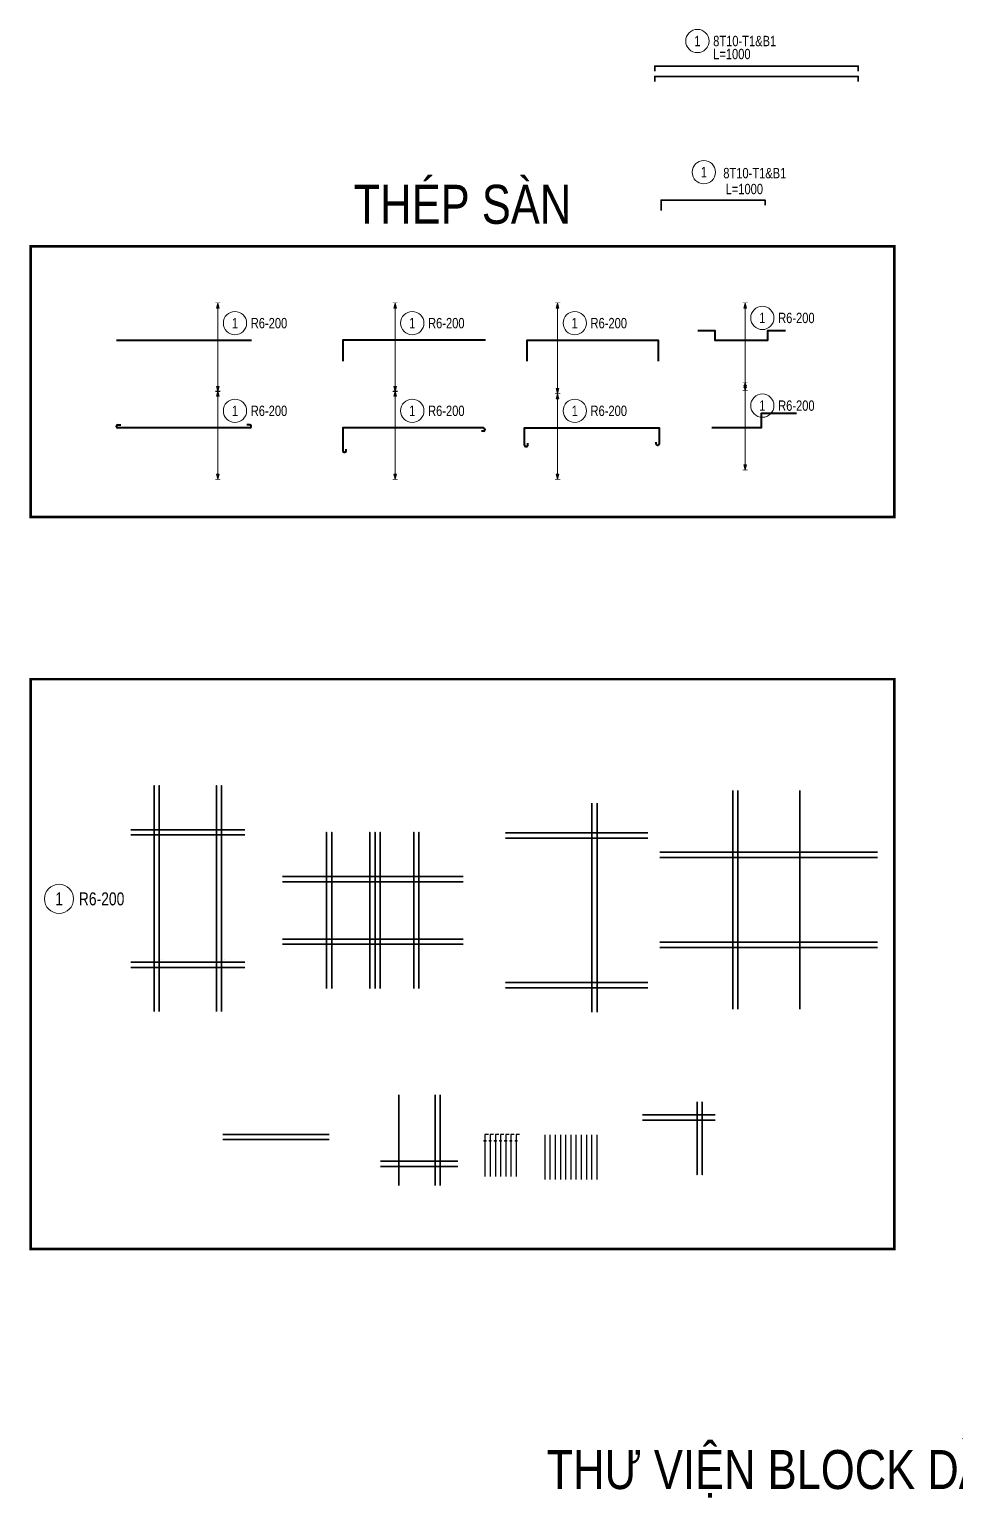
# Model space of a CAD drawing. Header units: millimetres. Extents: x 925681 to 1410834, y 71669 to 296428.
# Drawn here: x 1035284 to 1053114, y 268179 to 296428 of the extents above; entities that cross this region are included whole.
import ezdxf
from ezdxf.enums import TextEntityAlignment as Align

# ---------------------------------------------------------------- set-up
doc = ezdxf.new("R2010")
doc.units = ezdxf.units.MM
doc.header["$LTSCALE"] = 100
for name, color, linetype, lineweight in [('Ap0001_Statistic', 161, 'Continuous', 15), ('Ap0202_T', 141, 'Continuous', 25), ('Ap0312_Kh', 253, 'Continuous', 15), ('Ap0314_Kh', 253, 'Continuous', 15), ('Ap0315_FL', 145, 'Continuous', 13), ('Ap0402_Reinf.S', 6, 'Continuous', 35), ('Ap0404_Reinf.slab', 5, 'Continuous', 40), ('Ap0406_RT_Slab', 71, 'Continuous', 20), ('Ap0601_Tendon_X', 20, 'Continuous', 50)]:
    doc.layers.add(name, color=color, linetype=linetype, lineweight=lineweight)
doc.layers.add('ReinFY', color=6, linetype='Continuous')
doc.styles.add('Ap_text ghi chu', font='1.shx', dxfattribs={"width": 0.8, "height": 250})
doc.styles.add('Ap_vn_vni.shx', font='vn_vni.shx', dxfattribs={"width": 0.8})
doc.styles.add('Ap_Vni-helve', font='', dxfattribs={"width": 0.8, "height": 1})
doc.styles.get('Ap_Vni-helve').set_extended_font_data('VNI-Helve')

# ---------------------------------------------------------------- blocks, each defined once
blk = doc.blocks.new('*U952')
for p, q in [((0, 0), (0, 0)), ((1200, 0), (1200, 0))]:
    blk.add_line(p, q)
at = {"layer": 'Ap0312_Kh'}
blk.add_circle((-1979, 1170), 280, dxfattribs=at)
at = {"layer": 'Ap0402_Reinf.S', "color": 6}
for p, q in [((-600, 2500), (1600, 2500)), ((-600, 2400), (1600, 2400)), ((-600, -50), (1600, -50)), ((-600, -150), (1600, -150))]:
    blk.add_line(p, q, dxfattribs=at)
for points in [[(-150, 3350), (-150, 3350), (-150, -1000)], [(-50, 3350), (-50, 3350), (-50, -1000)], [(1050, 3350), (1050, 3350), (1050, -1000)], [(1150, 3350), (1150, 3350), (1150, -1000)]]:
    blk.add_lwpolyline(points, dxfattribs=at)
at = {"layer": 'Ap0202_T', "style": 'Ap_vn_vni.shx', "width": 0.8}
blk.add_attdef('1', text='', height=250, dxfattribs=at).set_placement((-1978, 1170), align=Align.MIDDLE_CENTER)
at = {"layer": 'Ap0406_RT_Slab', "style": 'Ap_vn_vni.shx', "width": 0.8, "flags": 8}
blk.add_attdef('2', text='', height=250, dxfattribs=at).set_placement((-1599, 1170), align=Align.MIDDLE_LEFT)
blk = doc.blocks.new('*U953')
blk.add_line((0, 0), (0, 0))
at = {"layer": 'Ap0402_Reinf.S', "color": 6}
for p, q in [((-1000, 1150), (2480, 1150)), ((-1000, 1050), (2480, 1050)), ((-1000, -50), (2480, -50)), ((-1000, -150), (2480, -150))]:
    blk.add_line(p, q, dxfattribs=at)
for points in [[(-150, 2000), (-150, 2000), (-150, -1000)], [(-50, 2000), (-50, 2000), (-50, -1000)], [(684, 2000), (684, 2000), (684, -1000)], [(784, 2000), (784, 2000), (784, -1000)], [(884, 2000), (884, 2000), (884, -1000)], [(1530, 2000), (1530, 2000), (1530, -1000)], [(1630, 2000), (1630, 2000), (1630, -1000)]]:
    blk.add_lwpolyline(points, dxfattribs=at)
blk = doc.blocks.new('*U344')
at = {"layer": 'Ap0402_Reinf.S', "linetype": 'ByBlock'}
for p, q in [((800, 3400), (800, -620)), ((900, 3400), (900, -620))]:
    blk.add_line(p, q, dxfattribs=at)
for points in [[(1880, 2830), (-860, 2830), (-860, 2830), (-860, 2830)], [(1880, 2730), (-860, 2730), (-860, 2730), (-860, 2730)], [(1880, -50), (-860, -50), (-860, -50), (-860, -50)], [(1880, -150), (-860, -150), (-860, -150), (-860, -150)]]:
    blk.add_lwpolyline(points, dxfattribs=at)
blk = doc.blocks.new('*U345')
at = {"layer": 'Ap0402_Reinf.S', "linetype": 'ByBlock'}
for p, q in [((-1000, 150), (400, 150)), ((-1000, 50), (400, 50))]:
    blk.add_line(p, q, dxfattribs=at)
for points in [[(50, 400), (50, -1000), (50, -1000), (50, -1000)], [(150, 400), (150, -1000), (150, -1000), (150, -1000)]]:
    blk.add_lwpolyline(points, dxfattribs=at)
blk = doc.blocks.new('*U346')
at = {"layer": 'Ap0402_Reinf.S', "color": 6}
for p, q in [((0, 100), (2042, 100)), ((0, 0), (2042, 0))]:
    blk.add_line(p, q, dxfattribs=at)
blk = doc.blocks.new('*U348')
at = {"layer": 'Ap0402_Reinf.S'}
for points in [[(-50, -1520), (-50, 230)], [(650, -1520), (650, 230)], [(750, -1520), (750, 230)], [(-400, -1050), (1090, -1050)], [(-400, -1150), (1090, -1150)]]:
    blk.add_lwpolyline(points, dxfattribs=at)
blk = doc.blocks.new('*U347')
at = {"layer": 'Ap0402_Reinf.S'}
for points in [[(-150, -1340), (-150, 2870)], [(-50, -1340), (-50, 2870)], [(1140, -1340), (1140, 2870)], [(-1550, 1680), (2640, 1680)], [(-1550, 1580), (2640, 1580)], [(-1550, -50), (2640, -50)], [(-1550, -150), (2640, -150)]]:
    blk.add_lwpolyline(points, dxfattribs=at)
blk = doc.blocks.new('Moc')
at = {"layer": 'Ap0315_FL', "linetype": 'Continuous'}
h = blk.add_hatch(dxfattribs=at)
h.set_pattern_fill('ANSI31', color=256, scale=50, style=0)
h.set_pattern_definition([(45, (-447804.749, -236375.959), (-4.41941738, 4.41941738), [])])
h.paths.add_polyline_path([(25, 18), (25, 28), (-25, 28, 0.6), (-25, 18)])
blk.add_line((0, 18), (0, 0), dxfattribs=at)
blk.add_lwpolyline([(25, 18), (-25, 18, -0.6), (-25, 28), (25, 28), (25, 18)], format="xyb", dxfattribs=at)
blk = doc.blocks.new('*U936')
at = {"xscale": 0.8, "yscale": 0.8, "zscale": 0.8}
blk.add_blockref('Moc', (0, -14.4), dxfattribs=at)
at = {"layer": 'Defpoints', "lineweight": 90, "style": 'Ap_text ghi chu', "width": 0.8, "flags": 1}
for tag, p in [('VITRI', (33.5, 20)), ('TYPE', (33.5, 0)), ('SH', (33.5, -20))]:
    blk.add_attdef(tag, p, '', height=10, dxfattribs=at)
blk = doc.blocks.new('*U957')
at = {"lineweight": 90}
for p in [(0, 0), (100, 0), (200, 0), (300, 0), (400, 0), (500, 0), (600, 0)]:
    blk.add_blockref('*U936', p, dxfattribs=at)
blk = doc.blocks.new('*U357')
at = {"layer": 'ReinFY', "linetype": 'ByBlock'}
for points in [[(65, 0), (0, 0), (0, 0), (0, -810)], [(165, 0), (100, 0), (100, 0), (100, -810)], [(265, 0), (200, 0), (200, 0), (200, -810)], [(365, 0), (300, 0), (300, 0), (300, -810)], [(465, 0), (400, 0), (400, 0), (400, -810)], [(565, 0), (500, 0), (500, 0), (500, -810)], [(665, 0), (600, 0), (600, 0), (600, -810)]]:
    blk.add_lwpolyline(points, dxfattribs=at)
blk = doc.blocks.new('*U356')
at = {"layer": 'ReinFY', "linetype": 'ByBlock'}
for p, q in [((0, 0), (0, 0)), ((0, 0), (0, -860)), ((100, 0), (100, -860)), ((200, 0), (200, -860)), ((300, 0), (300, -860)), ((400, 0), (400, -860)), ((500, 0), (500, -860)), ((600, 0), (600, -860)), ((700, 0), (700, -860)), ((800, 0), (800, -860)), ((900, 0), (900, -860)), ((1000, 0), (1000, -860))]:
    blk.add_line(p, q, dxfattribs=at)
blk = doc.blocks.new('*U1056')
at = {"layer": 'Ap0312_Kh'}
h = blk.add_hatch(color=256, dxfattribs=at)
h.paths.add_polyline_path([(0, 620), (25, 620), (0, 720)])
h.paths.add_polyline_path([(0, 720), (-25, 620), (0, 620)])
h = blk.add_hatch(color=256, dxfattribs=at)
h.paths.add_polyline_path([(0, -890), (25, -890), (0, -990)])
h.paths.add_polyline_path([(0, -990), (-25, -890), (0, -890)])
blk.add_line((-1950, 0), (650, 0))
blk.add_line((0, 720), (0, -990), dxfattribs=at)
at = {"layer": 'Ap0312_Kh', "const_width": 10}
for points in [[(50, 720), (-50, 720)], [(50, -990), (-50, -990)]]:
    blk.add_lwpolyline(points, dxfattribs=at)
at = {"layer": 'Ap0312_Kh'}
for points in [[(25, 620), (0, 720), (-25, 620)], [(25, -890), (0, -990), (-25, -890)]]:
    blk.add_lwpolyline(points, close=True, dxfattribs=at)
at = {"layer": 'Ap0312_Kh', "const_width": 15}
blk.add_lwpolyline([(-7, 0, 1), (8, 0, 1)], format="xyb", close=True, dxfattribs=at)
at = {"layer": 'Ap0312_Kh'}
blk.add_circle((330, 330), 224, dxfattribs=at)
at = {"layer": 'Ap0202_T', "style": 'Ap_vn_vni.shx', "width": 0.8}
blk.add_attdef('1', text='', height=200, dxfattribs=at).set_placement((331, 330), align=Align.MIDDLE_CENTER)
at = {"layer": 'Ap0406_RT_Slab', "style": 'Ap_vn_vni.shx', "width": 0.8, "flags": 8}
blk.add_attdef('2', text='', height=200, dxfattribs=at).set_placement((634, 330), align=Align.MIDDLE_LEFT)
blk = doc.blocks.new('*U1057')
at = {"layer": 'Ap0312_Kh'}
h = blk.add_hatch(color=256, dxfattribs=at)
h.paths.add_polyline_path([(0, 620), (25, 620), (0, 720)])
h.paths.add_polyline_path([(0, 720), (-25, 620), (0, 620)])
h = blk.add_hatch(color=256, dxfattribs=at)
h.paths.add_polyline_path([(0, -890), (25, -890), (0, -990)])
h.paths.add_polyline_path([(0, -990), (-25, -890), (0, -890)])
blk.add_lwpolyline([(1735, 0), (1735, 0, 0.414214), (1735, 0), (-1005, 0), (-1005, -400)], format="xyb")
blk.add_line((0, -990), (0, 720), dxfattribs=at)
at = {"layer": 'Ap0312_Kh', "const_width": 10}
for points in [[(50, 720), (-50, 720)], [(50, -990), (-50, -990)]]:
    blk.add_lwpolyline(points, dxfattribs=at)
at = {"layer": 'Ap0312_Kh'}
for points in [[(25, 620), (0, 720), (-25, 620)], [(25, -890), (0, -990), (-25, -890)]]:
    blk.add_lwpolyline(points, close=True, dxfattribs=at)
at = {"layer": 'Ap0312_Kh', "const_width": 15}
blk.add_lwpolyline([(-7, 0, 1), (8, 0, 1)], format="xyb", close=True, dxfattribs=at)
at = {"layer": 'Ap0312_Kh'}
blk.add_circle((330, 330), 224, dxfattribs=at)
at = {"layer": 'Ap0202_T', "style": 'Ap_vn_vni.shx', "width": 0.8, "flags": 8}
blk.add_attdef('1', text='', height=200, dxfattribs=at).set_placement((328, 330), align=Align.MIDDLE_CENTER)
at = {"layer": 'Ap0406_RT_Slab', "style": 'Ap_vn_vni.shx', "width": 0.8, "flags": 8}
blk.add_attdef('2', text='', height=200, dxfattribs=at).set_placement((634, 330), align=Align.MIDDLE_LEFT)
blk = doc.blocks.new('*U1058')
at = {"layer": 'Ap0312_Kh'}
h = blk.add_hatch(color=256, dxfattribs=at)
h.paths.add_polyline_path([(0, 620), (25, 620), (0, 720)])
h.paths.add_polyline_path([(0, 720), (-25, 620), (0, 620)])
h = blk.add_hatch(color=256, dxfattribs=at)
h.paths.add_polyline_path([(0, -930), (25, -930), (0, -1030)])
h.paths.add_polyline_path([(0, -1030), (-25, -930), (0, -930)])
blk.add_lwpolyline([(-585, -400), (-585, 0), (1935, 0), (1935, -400)])
blk.add_line((0, 720), (0, -1030), dxfattribs=at)
at = {"layer": 'Ap0312_Kh', "const_width": 10}
for points in [[(50, 720), (-50, 720)], [(50, -1030), (-50, -1030)]]:
    blk.add_lwpolyline(points, dxfattribs=at)
at = {"layer": 'Ap0312_Kh'}
for points in [[(25, 620), (0, 720), (-25, 620)], [(25, -930), (0, -1030), (-25, -930)]]:
    blk.add_lwpolyline(points, close=True, dxfattribs=at)
at = {"layer": 'Ap0312_Kh', "const_width": 15}
blk.add_lwpolyline([(-7, 0, 1), (8, 0, 1)], format="xyb", close=True, dxfattribs=at)
at = {"layer": 'Ap0312_Kh'}
blk.add_circle((330, 330), 224, dxfattribs=at)
at = {"layer": 'Ap0202_T', "style": 'Ap_vn_vni.shx', "width": 0.8, "flags": 8}
blk.add_attdef('1', text='', height=200, dxfattribs=at).set_placement((328, 330), align=Align.MIDDLE_CENTER)
at = {"layer": 'Ap0406_RT_Slab', "style": 'Ap_vn_vni.shx', "width": 0.8, "flags": 8}
blk.add_attdef('2', text='', height=200, dxfattribs=at).set_placement((634, 330), align=Align.MIDDLE_LEFT)
blk = doc.blocks.new('*U1061')
at = {"layer": 'Ap0312_Kh'}
h = blk.add_hatch(color=256, dxfattribs=at)
h.paths.add_polyline_path([(0, 560), (25, 560), (0, 660)])
h.paths.add_polyline_path([(0, 660), (-25, 560), (0, 560)])
h = blk.add_hatch(color=256, dxfattribs=at)
h.paths.add_polyline_path([(0, -890), (25, -890), (0, -990)])
h.paths.add_polyline_path([(0, -990), (-25, -890), (0, -890)])
for p, q in [((1895, -310), (1895, -275)), ((-610, -355), (-600, -355)), ((-575, -330), (-575, -295)), ((1930, -335), (1920, -335))]:
    blk.add_line(p, q)
blk.add_lwpolyline([(-635, -330), (-635, 0), (1955, 0), (1955, -310)])
for centre, start, end in [((-610, -330), 180, 270), ((-600, -330), 270, 0), ((1920, -310), 180, 270), ((1930, -310), 270, 0)]:
    blk.add_arc(centre, 25, start, end)
blk.add_line((0, 660), (0, -990), dxfattribs=at)
at = {"layer": 'Ap0312_Kh', "const_width": 10}
for points in [[(50, 660), (-50, 660)], [(50, -990), (-50, -990)]]:
    blk.add_lwpolyline(points, dxfattribs=at)
at = {"layer": 'Ap0312_Kh'}
for points in [[(25, 560), (0, 660), (-25, 560)], [(25, -890), (0, -990), (-25, -890)]]:
    blk.add_lwpolyline(points, close=True, dxfattribs=at)
at = {"layer": 'Ap0312_Kh', "const_width": 15}
blk.add_lwpolyline([(-7, 0, 1), (8, 0, 1)], format="xyb", close=True, dxfattribs=at)
at = {"layer": 'Ap0312_Kh'}
blk.add_circle((330, 330), 224, dxfattribs=at)
at = {"layer": 'Ap0202_T', "style": 'Ap_vn_vni.shx', "width": 0.8, "flags": 8}
blk.add_attdef('1', text='', height=200, dxfattribs=at).set_placement((331, 330), align=Align.MIDDLE_CENTER)
at = {"layer": 'Ap0406_RT_Slab', "style": 'Ap_vn_vni.shx', "width": 0.8, "flags": 8}
blk.add_attdef('2', text='', height=200, dxfattribs=at).set_placement((634, 330), align=Align.MIDDLE_LEFT)
blk = doc.blocks.new('*U1059')
at = {"layer": 'Ap0312_Kh'}
h = blk.add_hatch(color=256, dxfattribs=at)
h.paths.add_polyline_path([(0, 610), (25, 610), (0, 710)])
h.paths.add_polyline_path([(0, 710), (-25, 610), (0, 610)])
h = blk.add_hatch(color=256, dxfattribs=at)
h.paths.add_polyline_path([(0, -890), (25, -890), (0, -990)])
h.paths.add_polyline_path([(0, -990), (-25, -890), (0, -890)])
for p, q in [((-1950, 25), (-1950, 35)), ((-1925, 60), (-1870, 60)), ((615, 0), (-1925, 0)), ((615, 60), (560, 60)), ((640, 25), (640, 35))]:
    blk.add_line(p, q)
for centre, start, end in [((-1925, 35), 90, 180), ((-1925, 25), 180, 270), ((615, 35), 0, 90), ((615, 25), 270, 0)]:
    blk.add_arc(centre, 25, start, end)
blk.add_line((0, 710), (0, -990), dxfattribs=at)
at = {"layer": 'Ap0312_Kh', "const_width": 10}
for points in [[(50, 710), (-50, 710)], [(50, -990), (-50, -990)]]:
    blk.add_lwpolyline(points, dxfattribs=at)
at = {"layer": 'Ap0312_Kh'}
for points in [[(25, 610), (0, 710), (-25, 610)], [(25, -890), (0, -990), (-25, -890)]]:
    blk.add_lwpolyline(points, close=True, dxfattribs=at)
at = {"layer": 'Ap0312_Kh', "const_width": 15}
blk.add_lwpolyline([(-7, 0, 1), (8, 0, 1)], format="xyb", close=True, dxfattribs=at)
at = {"layer": 'Ap0312_Kh'}
blk.add_circle((330, 330), 224, dxfattribs=at)
at = {"layer": 'Ap0202_T', "style": 'Ap_vn_vni.shx', "width": 0.8, "flags": 8}
blk.add_attdef('1', text='', height=200, dxfattribs=at).set_placement((331, 330), align=Align.MIDDLE_CENTER)
at = {"layer": 'Ap0406_RT_Slab', "style": 'Ap_vn_vni.shx', "width": 0.8, "flags": 8}
blk.add_attdef('2', text='', height=200, dxfattribs=at).set_placement((634, 330), align=Align.MIDDLE_LEFT)
blk = doc.blocks.new('*U1084')
at = {"layer": 'Ap0312_Kh'}
h = blk.add_hatch(color=256, dxfattribs=at)
h.paths.add_polyline_path([(0, 620), (25, 620), (0, 720)])
h.paths.add_polyline_path([(0, 720), (-25, 620), (0, 620)])
h = blk.add_hatch(color=256, dxfattribs=at)
h.paths.add_polyline_path([(0, -870), (25, -870), (0, -970)])
h.paths.add_polyline_path([(0, -970), (-25, -870), (0, -870)])
blk.add_lwpolyline([(-915, 190), (-585, 190), (-585, 0), (435, 0), (435, 190), (775, 190)])
blk.add_line((0, 720), (0, -970), dxfattribs=at)
at = {"layer": 'Ap0312_Kh', "const_width": 10}
for points in [[(50, 720), (-50, 720)], [(50, -970), (-50, -970)]]:
    blk.add_lwpolyline(points, dxfattribs=at)
at = {"layer": 'Ap0312_Kh'}
for points in [[(25, 620), (0, 720), (-25, 620)], [(25, -870), (0, -970), (-25, -870)]]:
    blk.add_lwpolyline(points, close=True, dxfattribs=at)
at = {"layer": 'Ap0312_Kh', "const_width": 15}
blk.add_lwpolyline([(7, 0, -1), (-8, 0, -1)], format="xyb", close=True, dxfattribs=at)
at = {"layer": 'Ap0312_Kh'}
blk.add_circle((330, 430), 224, dxfattribs=at)
at = {"layer": 'Ap0202_T', "style": 'Ap_vn_vni.shx', "width": 0.8, "flags": 8}
blk.add_attdef('1', text='', height=200, dxfattribs=at).set_placement((328, 430), align=Align.MIDDLE_CENTER)
at = {"layer": 'Ap0406_RT_Slab', "style": 'Ap_vn_vni.shx', "width": 0.8, "flags": 8}
blk.add_attdef('2', text='', height=200, dxfattribs=at).set_placement((634, 430), align=Align.MIDDLE_LEFT)
blk = doc.blocks.new('*U1085')
at = {"layer": 'Ap0312_Kh'}
h = blk.add_hatch(color=256, dxfattribs=at)
h.paths.add_polyline_path([(0, 780), (25, 780), (0, 880)])
h.paths.add_polyline_path([(0, 880), (-25, 780), (0, 780)])
h = blk.add_hatch(color=256, dxfattribs=at)
h.paths.add_polyline_path([(0, -710), (25, -710), (0, -810)])
h.paths.add_polyline_path([(0, -810), (-25, -710), (0, -710)])
blk.add_lwpolyline([(985, 280), (305, 280), (305, 0), (-645, 0)])
blk.add_line((0, 880), (0, -810), dxfattribs=at)
at = {"layer": 'Ap0312_Kh', "const_width": 10}
for points in [[(50, 880), (-50, 880)], [(50, -810), (-50, -810)]]:
    blk.add_lwpolyline(points, dxfattribs=at)
at = {"layer": 'Ap0312_Kh'}
for points in [[(25, 780), (0, 880), (-25, 780)], [(25, -710), (0, -810), (-25, -710)]]:
    blk.add_lwpolyline(points, close=True, dxfattribs=at)
at = {"layer": 'Ap0312_Kh', "const_width": 15}
blk.add_lwpolyline([(-7, 0, 1), (8, 0, 1)], format="xyb", close=True, dxfattribs=at)
at = {"layer": 'Ap0312_Kh'}
blk.add_circle((330, 430), 224, dxfattribs=at)
at = {"layer": 'Ap0202_T', "style": 'Ap_vn_vni.shx', "width": 0.8, "flags": 8}
blk.add_attdef('1', text='', height=200, dxfattribs=at).set_placement((328, 430), align=Align.MIDDLE_CENTER)
at = {"layer": 'Ap0406_RT_Slab', "style": 'Ap_vn_vni.shx', "width": 0.8, "flags": 8}
blk.add_attdef('2', text='', height=200, dxfattribs=at).set_placement((634, 430), align=Align.MIDDLE_LEFT)
blk = doc.blocks.new('*U1060')
at = {"layer": 'Ap0312_Kh'}
h = blk.add_hatch(color=256, dxfattribs=at)
h.paths.add_polyline_path([(0, 610), (25, 610), (0, 710)])
h.paths.add_polyline_path([(0, 710), (-25, 610), (0, 610)])
h = blk.add_hatch(color=256, dxfattribs=at)
h.paths.add_polyline_path([(0, -890), (25, -890), (0, -990)])
h.paths.add_polyline_path([(0, -990), (-25, -890), (0, -890)])
for p, q in [((1700, -60), (1665, -60)), ((1725, -25), (1725, -35)), ((-980, -465), (-970, -465)), ((-945, -440), (-945, -405))]:
    blk.add_line(p, q)
blk.add_lwpolyline([(1700, 0), (1700, 0, 0.414214), (1700, 0), (-1005, 0), (-1005, -440)], format="xyb")
for centre, start, end in [((1700, -25), 0, 90), ((1700, -35), 270, 0), ((-980, -440), 180, 270), ((-970, -440), 270, 0)]:
    blk.add_arc(centre, 25, start, end)
blk.add_line((0, 710), (0, -990), dxfattribs=at)
at = {"layer": 'Ap0312_Kh', "const_width": 10}
for points in [[(50, 710), (-50, 710)], [(50, -990), (-50, -990)]]:
    blk.add_lwpolyline(points, dxfattribs=at)
at = {"layer": 'Ap0312_Kh'}
for points in [[(25, 610), (0, 710), (-25, 610)], [(25, -890), (0, -990), (-25, -890)]]:
    blk.add_lwpolyline(points, close=True, dxfattribs=at)
at = {"layer": 'Ap0312_Kh', "const_width": 15}
blk.add_lwpolyline([(-7, 0, 1), (8, 0, 1)], format="xyb", close=True, dxfattribs=at)
at = {"layer": 'Ap0312_Kh'}
blk.add_circle((330, 330), 224, dxfattribs=at)
at = {"layer": 'Ap0202_T', "style": 'Ap_vn_vni.shx', "width": 0.8, "flags": 8}
blk.add_attdef('1', text='', height=200, dxfattribs=at).set_placement((328, 330), align=Align.MIDDLE_CENTER)
at = {"layer": 'Ap0406_RT_Slab', "style": 'Ap_vn_vni.shx', "width": 0.8, "flags": 8}
blk.add_attdef('2', text='', height=200, dxfattribs=at).set_placement((634, 330), align=Align.MIDDLE_LEFT)
blk = doc.blocks.new('VAV_ThepSan')
at = {"layer": 'Defpoints', "const_width": 50}
blk.add_lwpolyline([(-2185, 2840), (14438, 2840), (14438, -2369), (-2185, -2369)], close=True, dxfattribs=at)
at = {"layer": 'Ap0404_Reinf.slab'}
for name, p in [('*U1056', (1418, 1031)), ('*U1057', (4831, 1031)), ('*U1058', (7958, 1031)), ('*U1084', (11569, 1031)), ('*U1059', (1418, -656)), ('*U1060', (4831, -656)), ('*U1061', (7958, -656)), ('*U1085', (11569, -656))]:
    blk.add_blockref(name, p, dxfattribs=at).add_auto_attribs({'1': '1', '2': 'R6-200'})
blk = doc.blocks.new('*U1081')
at = {"layer": 'Ap0312_Kh'}
blk.add_circle((822, 537), 224, dxfattribs=at)
at = {"layer": 'Ap0402_Reinf.S', "linetype": 'ByBlock'}
blk.add_lwpolyline([(2000, -100), (2000, 0), (2000, 0), (0, 0), (0, -200)], dxfattribs=at)
at = {"layer": 'Ap0202_T', "style": 'Ap_vn_vni.shx', "width": 0.8, "flags": 8}
blk.add_attdef('1', text='', height=200, dxfattribs=at).set_placement((823, 537), align=Align.MIDDLE_CENTER)
at = {"layer": 'Ap0406_RT_Slab', "style": 'Ap_vn_vni.shx', "width": 0.8, "flags": 8}
for tag, p in [('2', (1196, 519)), ('3', (1241, 213))]:
    blk.add_attdef(tag, text='', height=200, dxfattribs=at).set_placement(p, align=Align.MIDDLE_LEFT)
blk = doc.blocks.new('*U1083')
at = {"layer": 'Ap0312_Kh'}
blk.add_circle((822, 482), 224, dxfattribs=at)
at = {"layer": 'Ap0402_Reinf.S', "linetype": 'ByBlock'}
for points in [[(3920, -100), (3920, 0), (3920, 0), (0, 0), (0, -100)], [(3920, -300), (3920, -200), (3920, -200), (0, -200), (0, -300)]]:
    blk.add_lwpolyline(points, dxfattribs=at)
at = {"layer": 'Ap0202_T', "style": 'Ap_vn_vni.shx', "width": 0.8, "flags": 8}
blk.add_attdef('1', text='', height=200, dxfattribs=at).set_placement((823, 482), align=Align.MIDDLE_CENTER)
at = {"layer": 'Ap0406_RT_Slab', "style": 'Ap_vn_vni.shx', "width": 0.8, "flags": 8}
for tag, p in [('2', (1126, 482)), ('3', (1126, 232))]:
    blk.add_attdef(tag, text='', height=200, dxfattribs=at).set_placement(p, align=Align.MIDDLE_LEFT)

msp = doc.modelspace()

# ---------------------------------------------------------------- linework, layer by layer
at = {"layer": 'Defpoints', "const_width": 50}
msp.add_lwpolyline([(1035308.7, 283925.3), (1051931.4, 283925.3), (1051931.4, 272962.3), (1035308.7, 272962.3)], close=True, dxfattribs=at)

# ---------------------------------------------------------------- block references
msp.add_blockref('*U1083', (1047320.3, 295721.5)).add_auto_attribs({'1': '1', '2': '8T10-T1&B1', '3': 'L=1000'})
for name, p in [('*U357', (1044053.7, 275165)), ('*U356', (1045205, 275158.7)), ('*U957', (1044053.7, 275039))]:
    msp.add_blockref(name, p)
at = {"layer": 'Ap0001_Statistic'}
msp.add_blockref('VAV_ThepSan', (1037493.8, 289414.7), dxfattribs=at)
at = {"layer": 'Ap0402_Reinf.S'}
ref = msp.add_blockref('*U952', (1037834.1, 278528.6), dxfattribs=at)
ref.add_attrib('1', '1', dxfattribs={"layer": 'Ap0202_T', "height": 250, "style": 'Ap_vn_vni.shx', "width": 0.8}).set_placement((1035855.8, 279699), align=Align.MIDDLE_CENTER)
ref.add_attrib('2', 'R6-200', dxfattribs={"layer": 'Ap0406_RT_Slab', "height": 250, "style": 'Ap_vn_vni.shx', "width": 0.8}).set_placement((1036235.3, 279699), align=Align.MIDDLE_LEFT)
for name, p in [('*U347', (1048972.5, 278915.3)), ('*U344', (1045310.5, 278138.5)), ('*U953', (1041153.3, 278976.4)), ('*U348', (1042444.3, 275701.5)), ('*U345', (1048087.3, 275392.5)), ('*U346', (1039009.9, 275066.5))]:
    msp.add_blockref(name, p, dxfattribs=at)
at = {"layer": 'Ap0601_Tendon_X'}
msp.add_blockref('*U1081', (1047444.9, 293143), dxfattribs=at).add_auto_attribs({'1': '1', '2': '8T10-T1&B1', '3': 'L=1000'})

# ---------------------------------------------------------------- texts
at = {"layer": 'Ap0314_Kh', "style": 'Ap_Vni-helve', "width": 0.8}
for s, p in [('THEÙP SAØN', (1043620, 292462.2)), ('THÖ VIEÄN BLOCK DAÀM', (1049834.3, 268119.2))]:
    msp.add_text(s, height=750, rotation=360, dxfattribs=at).set_placement(p, align=Align.BOTTOM_CENTER)

doc.saveas('drawing.dxf')
